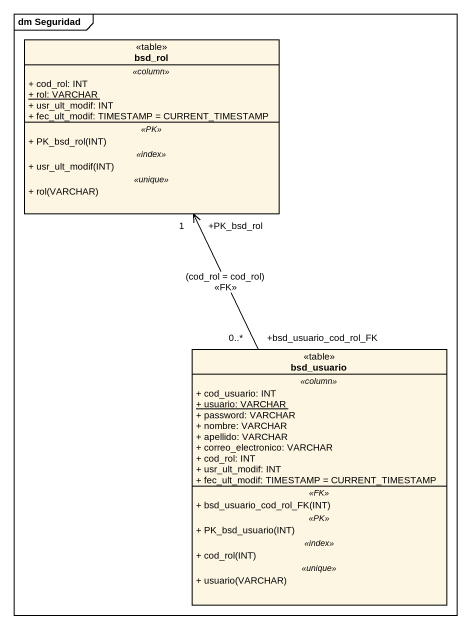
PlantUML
@startuml
mainframe dm Seguridad
hide circle
hide empty members
skinparam classAttributeIconSize 0
class bsd_rol <<table>> {
  .. <<column>> ..
  + cod_rol: INT
  {static} + rol: VARCHAR
  + usr_ult_modif: INT
  + fec_ult_modif: TIMESTAMP = CURRENT_TIMESTAMP
  .. <<PK>> ..
  + PK_bsd_rol(INT)
  .. <<index>> ..
  + usr_ult_modif(INT)
  .. <<unique>> ..
  + rol(VARCHAR)
}
class bsd_usuario <<table>> {
  .. <<column>> ..
  + cod_usuario: INT
  {static} + usuario: VARCHAR
  + password: VARCHAR
  + nombre: VARCHAR
  + apellido: VARCHAR
  + correo_electronico: VARCHAR
  + cod_rol: INT
  + usr_ult_modif: INT
  + fec_ult_modif: TIMESTAMP = CURRENT_TIMESTAMP
  .. <<FK>> ..
  + bsd_usuario_cod_rol_FK(INT)
  .. <<PK>> ..
  + PK_bsd_usuario(INT)
  .. <<index>> ..
  + cod_rol(INT)
  .. <<unique>> ..
  + usuario(VARCHAR)
}
bsd_usuario "+bsd_usuario_cod_rol_FK\n0..*" -up-> "+PK_bsd_rol\n1" bsd_rol : (cod_rol = cod_rol)\n<<FK>>
@enduml
